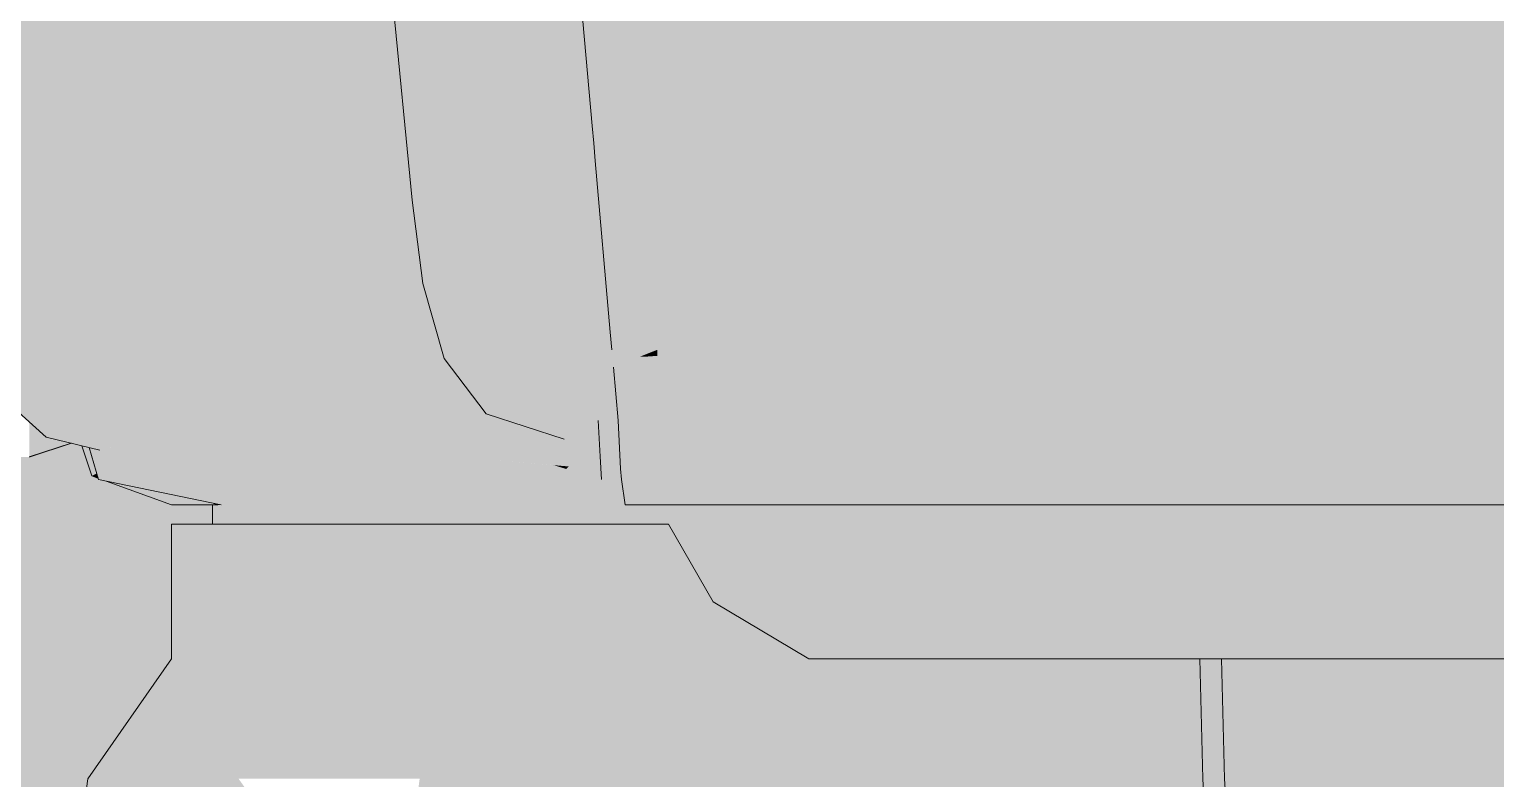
# Model space of a CAD drawing. Header units: millimetres. Extents: x 365175 to 2667127, y -330297 to -162108.
# Drawn here: x 1650655.2 to 1650991.1, y -326360.7 to -326189 of the extents above; entities that cross this region are included whole.
import ezdxf

# ---------------------------------------------------------------- set-up
doc = ezdxf.new("R2010")
doc.units = ezdxf.units.MM
doc.header["$MEASUREMENT"] = 0
doc.layers.add('Cars', color=7, linetype='Continuous')

# ---------------------------------------------------------------- blocks, each defined once
blk = doc.blocks.new('Élément de coupe_76_1', base_point=(1275690.65, -327096.82))
at = {"layer": 'Cars', "linetype": 'Continuous', "lineweight": 0, "true_color": 0x000000}
for points in [[(1650732.73, -326123.39), (1650732.82, -326124.42), (1650741.03, -326208.75), (1650741.03, -326084.59)], [(1650741.03, -326084.59), (1650741.03, -326208.75), (1650742.91, -326228.12), (1650745.37, -326247.26), (1650745.44, -326247.51), (1650768.53, -326084.59)], [(1650768.53, -326084.59), (1650745.44, -326247.51), (1650750.3, -326264.46), (1650759.87, -326277.09), (1650764.53, -326278.61), (1650785.56, -326278.61)], [(1650785.59, -326278.61), (1650768.55, -326084.41), (1650768.53, -326084.59)], [(1650785.59, -326278.61), (1650768.53, -326084.59), (1650785.56, -326278.61)], [(1650781.72, -326183.09), (1650768.55, -326084.41), (1650785.59, -326278.61)], [(1650772.11, -326124.99), (1650777.7, -326188.67), (1650779.64, -326188.57), (1650778.05, -326192.74), (1650780.51, -326220.7), (1650782.43, -326220.61), (1650780.86, -326224.74), (1650784.66, -326268.07), (1650785.16, -326268.05), (1650781.72, -326183.09), (1650773.48, -326121.37)], [(1650669.62, -326124.41), (1650648.58, -326124.39), (1650648.76, -326228.41)], [(1650669.62, -326124.41), (1650648.58, -326124.39), (1650648.76, -326228.41)], [(1650670.37, -326228.43), (1650669.62, -326124.41), (1650648.76, -326228.41)], [(1650670.37, -326228.43), (1650669.62, -326124.41), (1650648.76, -326228.41)], [(1650670.37, -326228.43), (1650693.84, -326124.43), (1650669.62, -326124.41)], [(1650694.19, -326228.46), (1650693.84, -326124.43), (1650670.37, -326228.43)], [(1650694.19, -326228.46), (1650730.53, -326124.49), (1650693.84, -326124.43)], [(1650694.19, -326228.46), (1650740.84, -326228.55), (1650730.53, -326124.49)], [(1650730.53, -326124.49), (1650742.91, -326228.12), (1650732.82, -326124.42)], [(1650742.91, -326228.12), (1650730.53, -326124.49), (1650740.84, -326228.55)], [(1650784.53, -326215.09), (1650781.72, -326183.09), (1650785.59, -326278.61)], [(1650781.72, -326183.09), (1650785.16, -326268.05), (1650785.41, -326268.05), (1650784.53, -326215.09)], [(1650782.07, -326187.1), (1650784.18, -326211.09), (1650799.12, -326187.1)], [(1650799.12, -326187.1), (1650784.18, -326211.09), (1650799.12, -326211.09)], [(1650912.88, -326187.1), (1650799.12, -326211.09), (1650912.88, -326211.09)], [(1650912.88, -326187.1), (1650799.12, -326187.1), (1650799.12, -326211.09)], [(1650912.88, -326211.09), (1651001.66, -326211.09), (1650997.47, -326187.1)], [(1650912.88, -326211.09), (1650997.47, -326187.1), (1650912.88, -326187.1)], [(1650778.05, -326192.74), (1650778.15, -326193.94), (1650780.25, -326217.92), (1650780.51, -326220.7)], [(1650784.18, -326211.09), (1650799.12, -326215.09), (1650799.12, -326211.09)], [(1650784.18, -326211.09), (1650799.12, -326215.09), (1650799.12, -326211.09)], [(1650784.53, -326215.09), (1650799.12, -326215.09), (1650784.18, -326211.09)], [(1650784.53, -326215.09), (1650799.12, -326215.09), (1650784.18, -326211.09)], [(1650912.88, -326211.09), (1650799.12, -326211.09), (1650912.88, -326215.09)], [(1650912.88, -326211.09), (1650799.12, -326211.09), (1650912.88, -326215.09)], [(1650799.12, -326211.09), (1650799.12, -326215.09), (1650912.88, -326215.09)], [(1650799.12, -326211.09), (1650799.12, -326215.09), (1650912.88, -326215.09)], [(1650912.88, -326215.09), (1651001.66, -326211.09), (1650912.88, -326211.09)], [(1650912.88, -326215.09), (1651001.66, -326211.09), (1650912.88, -326211.09)], [(1650912.88, -326215.09), (1651002.32, -326215.09), (1651001.66, -326211.09)], [(1650912.88, -326215.09), (1651002.32, -326215.09), (1651001.66, -326211.09)], [(1650788.68, -326262.42), (1650784.53, -326215.09), (1650785.59, -326278.61)], [(1650784.88, -326219.1), (1650799.12, -326215.09), (1650784.53, -326215.09)], [(1650785.59, -326278.61), (1650788.68, -326262.42), (1650784.53, -326215.09), (1650785.41, -326268.05), (1650786.55, -326268.01), (1650785.46, -326270.88)], [(1650784.67, -326216.7), (1650793.41, -326216.7), (1650799.12, -326215.09), (1650784.53, -326215.09)], [(1650799.12, -326219.1), (1650799.12, -326215.09), (1650784.88, -326219.1)], [(1650793.41, -326216.7), (1650795.9, -326216.7), (1650799.12, -326216.48), (1650799.12, -326215.09)], [(1650912.88, -326219.1), (1650912.88, -326215.09), (1650799.12, -326219.1)], [(1650912.88, -326215.09), (1650799.12, -326215.09), (1650799.12, -326219.1)], [(1650799.12, -326216.48), (1650873.47, -326216.48), (1650912.88, -326215.09), (1650799.12, -326215.09)], [(1650873.47, -326216.48), (1650909.78, -326216.48), (1650912.88, -326216.36), (1650912.88, -326215.09)], [(1650912.88, -326219.1), (1651002.88, -326219.1), (1651002.32, -326215.09)], [(1650912.88, -326219.1), (1651002.32, -326215.09), (1650912.88, -326215.09)], [(1650912.88, -326216.36), (1650974.1, -326216.36), (1651002.32, -326215.09), (1650912.88, -326215.09)], [(1650974.1, -326216.36), (1651002.49, -326216.36), (1651002.32, -326215.09)], [(1650799.12, -326219.1), (1650784.88, -326219.1), (1650788.33, -326258.41)], [(1650799.12, -326219.1), (1650788.33, -326258.41), (1650799.12, -326258.41)], [(1650912.88, -326258.41), (1650912.88, -326219.1), (1650799.12, -326258.41)], [(1650799.12, -326219.1), (1650799.12, -326258.41), (1650912.88, -326219.1)], [(1651008, -326258.41), (1651002.88, -326219.1), (1650912.88, -326258.41)], [(1651002.88, -326219.1), (1650912.88, -326219.1), (1650912.88, -326258.41)], [(1650780.95, -326225.86), (1650784.61, -326267.52), (1650784.66, -326268.07), (1650780.86, -326224.74)], [(1650784.61, -326267.52), (1650780.96, -326225.94), (1650784.41, -326265.25)], [(1650670.37, -326228.43), (1650648.76, -326228.41), (1650650.65, -326248.42)], [(1650670.37, -326228.43), (1650648.76, -326228.41), (1650650.65, -326248.42)], [(1650672.41, -326248.48), (1650670.37, -326228.43), (1650650.65, -326248.42)], [(1650672.41, -326248.48), (1650670.37, -326228.43), (1650650.65, -326248.42)], [(1650672.41, -326248.48), (1650694.19, -326228.46), (1650670.37, -326228.43)], [(1650672.41, -326248.48), (1650694.19, -326228.46), (1650670.37, -326228.43)], [(1650672.41, -326248.48), (1650697, -326248.55), (1650694.19, -326228.46)], [(1650672.41, -326248.48), (1650697, -326248.55), (1650694.19, -326228.46)], [(1650740.84, -326228.55), (1650694.19, -326228.46), (1650697, -326248.55)], [(1650740.84, -326228.55), (1650697, -326248.55), (1650743.39, -326248.66)], [(1650740.84, -326228.55), (1650745.37, -326247.26), (1650742.91, -326228.12)], [(1650743.39, -326248.66), (1650745.37, -326247.26), (1650740.84, -326228.55)], [(1650750.3, -326264.46), (1650745.37, -326247.26), (1650743.39, -326248.66)], [(1650650.65, -326248.42), (1650638.11, -326248.3), (1650655.74, -326267.98)], [(1650650.65, -326248.42), (1650638.11, -326248.3), (1650655.74, -326267.98)], [(1650638.11, -326248.3), (1650642.71, -326267.7), (1650655.74, -326267.98)], [(1650638.11, -326248.3), (1650642.71, -326267.7), (1650655.74, -326267.98)], [(1650650.65, -326248.42), (1650655.74, -326267.98), (1650672.41, -326248.48)], [(1650650.65, -326248.42), (1650655.74, -326267.98), (1650672.41, -326248.48)], [(1650672.41, -326248.48), (1650655.74, -326267.98), (1650678.11, -326268.08)], [(1650672.41, -326248.48), (1650655.74, -326267.98), (1650678.11, -326268.08)], [(1650678.11, -326268.08), (1650697, -326248.55), (1650672.41, -326248.48)], [(1650678.11, -326268.08), (1650697, -326248.55), (1650672.41, -326248.48)], [(1650703.74, -326268.09), (1650697, -326248.55), (1650678.11, -326268.08)], [(1650703.74, -326268.09), (1650697, -326248.55), (1650678.11, -326268.08)], [(1650743.39, -326248.66), (1650697, -326248.55), (1650703.74, -326268.09)], [(1650743.39, -326248.66), (1650703.74, -326268.09), (1650748.65, -326268.15)], [(1650748.65, -326268.15), (1650750.3, -326264.46), (1650743.39, -326248.66)], [(1650799.12, -326258.41), (1650788.33, -326258.41), (1650799.12, -326262.42)], [(1650799.12, -326258.41), (1650788.33, -326258.41), (1650799.12, -326262.42)], [(1650788.33, -326258.41), (1650788.68, -326262.42), (1650799.12, -326262.42)], [(1650788.33, -326258.41), (1650788.68, -326262.42), (1650799.12, -326262.42)], [(1650912.88, -326258.41), (1650799.12, -326258.41), (1650912.88, -326262.42)], [(1650912.88, -326258.41), (1650799.12, -326258.41), (1650912.88, -326262.42)], [(1650799.12, -326258.41), (1650799.12, -326262.42), (1650912.88, -326262.42)], [(1650799.12, -326258.41), (1650799.12, -326262.42), (1650912.88, -326262.42)], [(1651008.47, -326262.42), (1651008, -326258.41), (1650912.88, -326262.42)], [(1651008.47, -326262.42), (1651008, -326258.41), (1650912.88, -326262.42)], [(1650912.88, -326262.42), (1651008, -326258.41), (1650912.88, -326258.41)], [(1650912.88, -326262.42), (1651008, -326258.41), (1650912.88, -326258.41)], [(1650759.87, -326277.09), (1650750.3, -326264.46), (1650748.65, -326268.15)], [(1650785.59, -326278.61), (1650790.1, -326278.61), (1650788.68, -326262.42)], [(1650785.59, -326278.61), (1650790.1, -326278.61), (1650788.68, -326262.42)], [(1650799.12, -326262.42), (1650788.68, -326262.42), (1650789.03, -326266.42)], [(1650788.82, -326264.05), (1650795.02, -326264.04), (1650799.12, -326262.42), (1650788.68, -326262.42)], [(1650799.12, -326266.42), (1650799.12, -326262.42), (1650789.03, -326266.42)], [(1650795.02, -326264.04), (1650795.89, -326264.04), (1650799.12, -326263.81), (1650799.12, -326262.42)], [(1650912.88, -326262.42), (1650799.12, -326266.42), (1650912.88, -326266.42)], [(1650912.88, -326262.42), (1650799.12, -326262.42), (1650799.12, -326266.42)], [(1650799.12, -326263.81), (1650873.44, -326263.8), (1650912.88, -326262.42), (1650799.12, -326262.42)], [(1650873.44, -326263.8), (1650909.78, -326263.8), (1650912.88, -326263.68), (1650912.88, -326262.42)], [(1651008.82, -326266.42), (1651008.47, -326262.42), (1650912.88, -326266.42)], [(1650912.88, -326266.42), (1651008.47, -326262.42), (1650912.88, -326262.42)], [(1650912.88, -326263.68), (1650978.31, -326263.68), (1651008.47, -326262.42), (1650912.88, -326262.42)], [(1650978.31, -326263.68), (1651008.58, -326263.68), (1651008.47, -326262.42)], [(1650655.74, -326267.98), (1650642.71, -326267.7), (1650659.11, -326282.43)], [(1650655.74, -326267.98), (1650642.71, -326267.7), (1650659.11, -326282.43)], [(1650655.74, -326267.98), (1650672.84, -326282.54), (1650678.11, -326268.08)], [(1650655.74, -326267.98), (1650672.84, -326282.54), (1650678.11, -326268.08)], [(1650655.74, -326267.98), (1650659.11, -326282.43), (1650672.84, -326282.54)], [(1650655.74, -326267.98), (1650659.11, -326282.43), (1650672.84, -326282.54)], [(1650678.11, -326268.08), (1650672.84, -326282.54), (1650696.06, -326282.58)], [(1650678.11, -326268.08), (1650672.84, -326282.54), (1650696.06, -326282.58)], [(1650678.11, -326268.08), (1650696.06, -326282.58), (1650703.74, -326268.09)], [(1650678.11, -326268.08), (1650696.06, -326282.58), (1650703.74, -326268.09)], [(1650696.06, -326282.58), (1650722.48, -326282.54), (1650703.74, -326268.09)], [(1650696.06, -326282.58), (1650722.48, -326282.54), (1650703.74, -326268.09)], [(1650703.74, -326268.09), (1650722.48, -326282.54), (1650748.65, -326268.15)], [(1650703.74, -326268.09), (1650722.48, -326282.54), (1650748.65, -326268.15)], [(1650790.1, -326278.61), (1650799.12, -326266.42), (1650789.03, -326266.42)], [(1650799.12, -326266.42), (1650790.1, -326278.61), (1650799.12, -326278.61)], [(1650799.12, -326278.61), (1650912.88, -326278.61), (1650799.12, -326266.42)], [(1650799.12, -326266.42), (1650912.88, -326278.61), (1650912.88, -326266.42)], [(1650912.88, -326278.61), (1651009.73, -326278.61), (1651008.82, -326266.42)], [(1651008.82, -326266.42), (1650912.88, -326266.42), (1650912.88, -326278.61)], [(1650748.65, -326268.15), (1650722.48, -326282.54), (1650759.08, -326282.6)], [(1650748.65, -326268.15), (1650722.48, -326282.54), (1650759.08, -326282.6)], [(1650759.08, -326282.6), (1650759.87, -326277.09), (1650748.65, -326268.15)], [(1650785.29, -326271.32), (1650785.01, -326272.06), (1650785.59, -326278.61)], [(1650785.46, -326270.88), (1650785.29, -326271.32), (1650785.59, -326278.61)], [(1650785.02, -326272.19), (1650785.11, -326273.26), (1650785.59, -326278.61)], [(1650759.87, -326277.09), (1650759.08, -326282.6), (1650778.81, -326289.16), (1650778.63, -326288.24)], [(1650759.87, -326277.09), (1650778.63, -326288.24), (1650777.77, -326282.94)], [(1650659.11, -326282.43), (1650655.23, -326278.94), (1650655.24, -326286.99), (1650664.83, -326283.83)], [(1650659.11, -326282.43), (1650655.23, -326278.94), (1650655.24, -326286.99), (1650664.83, -326283.83)], [(1650764.53, -326278.61), (1650777.77, -326282.94), (1650778.63, -326288.24), (1650778.81, -326289.16), (1650775.3, -326288.86), (1650786.33, -326292.15), (1650785.56, -326278.61)], [(1650785.56, -326278.61), (1650785.84, -326283.64), (1650786.03, -326286.84), (1650785.59, -326278.61)], [(1650785.58, -326278.61), (1650785.85, -326283.76), (1650786.03, -326286.84)], [(1650785.59, -326278.61), (1650786.03, -326286.84), (1650786.19, -326289.7), (1650790.1, -326278.61)], [(1650785.59, -326278.61), (1650786.03, -326286.84), (1650786.19, -326289.7), (1650790.1, -326278.61)], [(1650790.1, -326278.61), (1650786.19, -326289.7), (1650786.19, -326289.72), (1650790.69, -326289.72)], [(1650790.1, -326278.61), (1650786.19, -326289.7), (1650786.19, -326289.72), (1650790.69, -326289.72)], [(1650790.87, -326292.15), (1650799.12, -326278.61), (1650790.1, -326278.61)], [(1650790.1, -326278.61), (1650790.69, -326289.72), (1650790.87, -326292.15)], [(1650790.1, -326278.61), (1650790.69, -326289.72), (1650790.87, -326292.15)], [(1650799.12, -326278.61), (1650790.87, -326292.15), (1650799.12, -326292.15)], [(1650912.88, -326278.61), (1650799.12, -326278.61), (1650912.88, -326292.15)], [(1650799.12, -326278.61), (1650799.12, -326292.15), (1650912.88, -326292.15)], [(1650912.88, -326292.15), (1651010.41, -326292.15), (1651009.73, -326278.61)], [(1650912.88, -326292.15), (1651009.73, -326278.61), (1650912.88, -326278.61)], [(1650664.83, -326283.83), (1650655.37, -326286.95), (1650655.54, -326286.95), (1650664.93, -326283.85)], [(1650664.83, -326283.83), (1650655.37, -326286.95), (1650655.54, -326286.95), (1650664.93, -326283.85)], [(1650655.42, -326286.99), (1650669.56, -326291.32), (1650667.24, -326284.42), (1650664.93, -326283.85)], [(1650655.42, -326286.99), (1650669.56, -326291.32), (1650667.24, -326284.42), (1650664.93, -326283.85)], [(1650672.76, -326285.29), (1650659.11, -326282.43), (1650671.39, -326285.43)], [(1650672.76, -326285.29), (1650659.11, -326282.43), (1650671.39, -326285.43)], [(1650672.84, -326282.54), (1650659.11, -326282.43), (1650672.76, -326285.29), (1650676.08, -326283.71), (1650676.55, -326283.76)], [(1650672.84, -326282.54), (1650659.11, -326282.43), (1650672.76, -326285.29), (1650676.08, -326283.71), (1650676.55, -326283.76)], [(1650667.24, -326284.42), (1650669.56, -326291.32), (1650670.68, -326290.79), (1650668.96, -326284.84)], [(1650667.24, -326284.42), (1650669.56, -326291.32), (1650670.68, -326290.79), (1650668.96, -326284.84)], [(1650671.39, -326285.43), (1650668.96, -326284.84), (1650671.07, -326292.15), (1650678.46, -326292.15), (1650672.74, -326285.29)], [(1650671.39, -326285.43), (1650668.96, -326284.84), (1650671.07, -326292.15), (1650678.46, -326292.15), (1650672.74, -326285.29)], [(1650678.46, -326292.15), (1650676.08, -326283.71), (1650672.75, -326285.3)], [(1650678.46, -326292.15), (1650676.08, -326283.71), (1650672.75, -326285.3)], [(1650696.06, -326282.58), (1650672.84, -326282.54), (1650676.55, -326283.76), (1650684.03, -326283.72), (1650696.04, -326284.09)], [(1650696.06, -326282.58), (1650672.84, -326282.54), (1650676.55, -326283.76), (1650684.03, -326283.72), (1650696.04, -326284.09)], [(1650676.08, -326283.71), (1650678.46, -326292.15), (1650699.53, -326292.15), (1650684.03, -326283.72), (1650676.55, -326283.76)], [(1650676.08, -326283.71), (1650678.46, -326292.15), (1650699.53, -326292.15), (1650684.03, -326283.72), (1650676.55, -326283.76)], [(1650696.04, -326284.09), (1650684.03, -326283.72), (1650699.53, -326292.15), (1650699.53, -326284.1)], [(1650696.04, -326284.09), (1650684.03, -326283.72), (1650699.53, -326292.15), (1650699.53, -326284.1)], [(1650696.06, -326282.58), (1650696.04, -326284.09), (1650699.53, -326284.1), (1650701.98, -326284.37)], [(1650696.06, -326282.58), (1650696.04, -326284.09), (1650699.53, -326284.1), (1650701.98, -326284.37)], [(1650722.48, -326282.54), (1650696.06, -326282.58), (1650701.98, -326284.37), (1650721.88, -326286.03)], [(1650722.48, -326282.54), (1650696.06, -326282.58), (1650701.98, -326284.37), (1650721.88, -326286.03)], [(1650699.53, -326284.1), (1650699.53, -326292.15), (1650741.03, -326292.15), (1650722.28, -326286.03), (1650721.88, -326286.03), (1650701.98, -326284.37)], [(1650699.53, -326284.1), (1650699.53, -326292.15), (1650741.03, -326292.15), (1650722.28, -326286.03), (1650721.88, -326286.03), (1650701.98, -326284.37)], [(1650722.48, -326282.54), (1650721.88, -326286.03), (1650741.03, -326286.41), (1650744.35, -326286.65)], [(1650722.48, -326282.54), (1650721.88, -326286.03), (1650741.03, -326286.41), (1650744.35, -326286.65)], [(1650759.08, -326282.6), (1650722.48, -326282.54), (1650744.35, -326286.65), (1650761.84, -326287.67)], [(1650759.08, -326282.6), (1650722.48, -326282.54), (1650744.35, -326286.65), (1650761.84, -326287.67)], [(1650759.08, -326282.6), (1650761.84, -326287.67), (1650778.81, -326289.16)], [(1650759.08, -326282.6), (1650761.84, -326287.67), (1650778.81, -326289.16)], [(1650650.37, -326286.95), (1650650.37, -326298.67), (1650655.42, -326286.99), (1650655.24, -326286.99)], [(1650650.37, -326286.95), (1650650.37, -326298.67), (1650655.42, -326286.99), (1650655.24, -326286.99)], [(1650655.42, -326286.99), (1650650.37, -326298.67), (1650657.85, -326295.3)], [(1650655.42, -326286.99), (1650650.37, -326298.67), (1650657.85, -326295.3)], [(1650655.37, -326286.95), (1650655.25, -326286.99), (1650655.42, -326286.99), (1650655.54, -326286.95)], [(1650655.37, -326286.95), (1650655.25, -326286.99), (1650655.42, -326286.99), (1650655.54, -326286.95)], [(1650669.56, -326291.32), (1650655.42, -326286.99), (1650657.85, -326295.3)], [(1650669.56, -326291.32), (1650655.42, -326286.99), (1650657.85, -326295.3)], [(1650741.03, -326286.41), (1650722.28, -326286.03), (1650741.03, -326292.15)], [(1650741.03, -326286.41), (1650722.28, -326286.03), (1650741.03, -326292.15)], [(1650741.03, -326292.15), (1650786.33, -326292.15), (1650775.3, -326288.86), (1650761.84, -326287.67), (1650744.35, -326286.65), (1650741.03, -326286.41)], [(1650744.35, -326286.65), (1650741.03, -326286.41), (1650741.03, -326292.15), (1650776, -326292.15), (1650778.26, -326289.74), (1650775.3, -326288.86), (1650761.84, -326287.67)], [(1650669.56, -326291.32), (1650657.85, -326295.3), (1650661.4, -326300.66)], [(1650669.56, -326291.32), (1650657.85, -326295.3), (1650661.4, -326300.66)], [(1650661.4, -326300.66), (1650687.81, -326297.95), (1650672.87, -326292.52), (1650671.07, -326292.15), (1650670.98, -326291.83), (1650669.56, -326291.32)], [(1650661.4, -326300.66), (1650687.81, -326297.95), (1650672.87, -326292.52), (1650671.07, -326292.15), (1650670.98, -326291.83), (1650669.56, -326291.32)], [(1650670.68, -326290.79), (1650669.56, -326291.32), (1650670.96, -326291.79)], [(1650670.68, -326290.79), (1650669.56, -326291.32), (1650670.96, -326291.79)], [(1650670.96, -326291.79), (1650669.56, -326291.32), (1650670.98, -326291.83)], [(1650670.96, -326291.79), (1650669.56, -326291.32), (1650670.98, -326291.83)], [(1650778.81, -326289.16), (1650775.3, -326288.86), (1650778.26, -326289.74)], [(1650786.19, -326289.73), (1650791.03, -326293.23), (1650790.87, -326292.15), (1650790.69, -326289.72)], [(1650786.19, -326289.73), (1650791.03, -326293.23), (1650790.87, -326292.15), (1650790.69, -326289.72)], [(1650786.19, -326289.73), (1650786.19, -326289.8), (1650786.88, -326293.46), (1650791.06, -326293.45), (1650791.03, -326293.23)], [(1650786.19, -326289.73), (1650786.19, -326289.8), (1650786.88, -326293.46), (1650791.06, -326293.45), (1650791.03, -326293.23)], [(1650786.19, -326289.81), (1650786.2, -326289.83), (1650787.42, -326297.96), (1650786.88, -326293.46)], [(1650786.19, -326289.81), (1650786.2, -326289.83), (1650787.42, -326297.96), (1650786.88, -326293.46)], [(1650787.42, -326297.96), (1650786.2, -326289.83), (1650786.33, -326292.15)], [(1650786.25, -326290.86), (1650786.46, -326292.84), (1650787.42, -326297.96), (1650786.2, -326289.83)], [(1650671.07, -326292.15), (1650706.78, -326297.96), (1650678.46, -326292.15)], [(1650671.07, -326292.15), (1650706.78, -326297.96), (1650678.46, -326292.15)], [(1650699.23, -326297.96), (1650706.78, -326297.96), (1650671.07, -326292.15)], [(1650699.23, -326297.96), (1650706.78, -326297.96), (1650671.07, -326292.15)], [(1650672.87, -326292.52), (1650687.81, -326297.95), (1650689.44, -326297.96), (1650673.62, -326292.68)], [(1650672.87, -326292.52), (1650687.81, -326297.95), (1650689.44, -326297.96), (1650673.62, -326292.68)], [(1650684.57, -326294.94), (1650673.62, -326292.68), (1650689.44, -326297.96)], [(1650684.57, -326294.94), (1650673.62, -326292.68), (1650689.44, -326297.96)], [(1650678.46, -326292.15), (1650725.45, -326297.96), (1650699.53, -326292.15)], [(1650678.46, -326292.15), (1650725.45, -326297.96), (1650699.53, -326292.15)], [(1650678.46, -326292.15), (1650706.78, -326297.96), (1650725.45, -326297.96)], [(1650678.46, -326292.15), (1650706.78, -326297.96), (1650725.45, -326297.96)], [(1650684.57, -326294.94), (1650689.44, -326297.96), (1650698.44, -326297.96), (1650697.53, -326297.61)], [(1650684.57, -326294.94), (1650689.44, -326297.96), (1650698.44, -326297.96), (1650697.53, -326297.61)], [(1650741.03, -326292.15), (1650699.53, -326292.15), (1650725.45, -326297.96)], [(1650741.03, -326292.15), (1650699.53, -326292.15), (1650725.45, -326297.96)], [(1650741.03, -326292.15), (1650725.45, -326297.96), (1650763.64, -326297.96)], [(1650741.03, -326292.15), (1650725.45, -326297.96), (1650763.64, -326297.96)], [(1650763.64, -326297.96), (1650786.33, -326292.15), (1650741.03, -326292.15)], [(1650763.64, -326297.96), (1650786.33, -326292.15), (1650741.03, -326292.15)], [(1650763.64, -326297.96), (1650787.42, -326297.96), (1650786.33, -326292.15)], [(1650763.64, -326297.96), (1650787.42, -326297.96), (1650786.33, -326292.15)], [(1650786.88, -326293.46), (1650787.42, -326297.96), (1650791.1, -326293.71), (1650791.06, -326293.45)], [(1650786.88, -326293.46), (1650787.42, -326297.96), (1650791.1, -326293.71), (1650791.06, -326293.45)], [(1650787.42, -326297.96), (1650791.73, -326297.96), (1650791.1, -326293.71)], [(1650787.42, -326297.96), (1650791.73, -326297.96), (1650791.1, -326293.71)], [(1650790.87, -326292.15), (1650799.12, -326297.96), (1650799.12, -326292.15)], [(1650790.87, -326292.15), (1650799.12, -326297.96), (1650799.12, -326292.15)], [(1650799.12, -326297.96), (1650790.87, -326292.15), (1650791.73, -326297.96)], [(1650799.12, -326297.96), (1650790.87, -326292.15), (1650791.73, -326297.96)], [(1650799.12, -326292.15), (1650912.88, -326297.96), (1650912.88, -326292.15)], [(1650799.12, -326292.15), (1650912.88, -326297.96), (1650912.88, -326292.15)], [(1650799.12, -326297.96), (1650912.88, -326297.96), (1650799.12, -326292.15)], [(1650799.12, -326297.96), (1650912.88, -326297.96), (1650799.12, -326292.15)], [(1650912.88, -326292.15), (1650912.88, -326297.96), (1651010.41, -326292.15)], [(1650912.88, -326292.15), (1650912.88, -326297.96), (1651010.41, -326292.15)], [(1651010.41, -326292.15), (1650912.88, -326297.96), (1651011.17, -326297.96)], [(1651010.41, -326292.15), (1650912.88, -326297.96), (1651011.17, -326297.96)], [(1650661.4, -326300.66), (1650657.85, -326295.3), (1650650.37, -326298.67)], [(1650661.4, -326300.66), (1650657.85, -326295.3), (1650650.37, -326298.67)], [(1650661.4, -326300.66), (1650687.81, -326304.41), (1650687.81, -326302.39), (1650688.75, -326302.39), (1650687.81, -326297.95)], [(1650661.4, -326300.66), (1650687.81, -326304.41), (1650687.81, -326302.39), (1650688.75, -326302.39), (1650687.81, -326297.95)], [(1650689.44, -326297.96), (1650687.81, -326297.95), (1650688.75, -326302.39), (1650691.9, -326302.39), (1650697.22, -326297.96)], [(1650689.44, -326297.96), (1650687.81, -326297.95), (1650688.75, -326302.39), (1650691.9, -326302.39), (1650697.22, -326297.96)], [(1650697.22, -326297.96), (1650691.9, -326302.39), (1650697.24, -326302.38), (1650697.24, -326297.96)], [(1650697.22, -326297.96), (1650691.9, -326302.39), (1650697.24, -326302.38), (1650697.24, -326297.96)], [(1650697.24, -326297.96), (1650698.44, -326302.38), (1650698.44, -326297.96)], [(1650697.24, -326297.96), (1650698.44, -326302.38), (1650698.44, -326297.96)], [(1650697.24, -326302.38), (1650698.44, -326302.38), (1650697.24, -326297.96)], [(1650697.24, -326302.38), (1650698.44, -326302.38), (1650697.24, -326297.96)], [(1650699.23, -326297.96), (1650697.53, -326297.61), (1650698.44, -326297.96)], [(1650699.23, -326297.96), (1650697.53, -326297.61), (1650698.44, -326297.96)], [(1650699.23, -326297.96), (1650698.44, -326302.38), (1650706.78, -326302.39)], [(1650699.23, -326297.96), (1650698.44, -326302.38), (1650706.78, -326302.39)], [(1650699.23, -326297.96), (1650698.44, -326297.96), (1650698.44, -326302.38)], [(1650699.23, -326297.96), (1650698.44, -326297.96), (1650698.44, -326302.38)], [(1650706.78, -326297.96), (1650699.23, -326297.96), (1650706.78, -326302.39)], [(1650706.78, -326297.96), (1650699.23, -326297.96), (1650706.78, -326302.39)], [(1650725.51, -326302.39), (1650725.45, -326297.96), (1650706.78, -326302.39)], [(1650725.51, -326302.39), (1650725.45, -326297.96), (1650706.78, -326302.39)], [(1650706.78, -326297.96), (1650706.78, -326302.39), (1650725.45, -326297.96)], [(1650706.78, -326297.96), (1650706.78, -326302.39), (1650725.45, -326297.96)], [(1650763.64, -326297.96), (1650725.45, -326297.96), (1650725.51, -326302.39)], [(1650763.64, -326297.96), (1650725.45, -326297.96), (1650725.51, -326302.39)], [(1650763.64, -326297.96), (1650725.51, -326302.39), (1650763.64, -326302.39)], [(1650763.64, -326297.96), (1650725.51, -326302.39), (1650763.64, -326302.39)], [(1650787.42, -326297.96), (1650763.64, -326302.39), (1650787.42, -326302.38)], [(1650787.42, -326297.96), (1650763.64, -326302.39), (1650787.42, -326302.38)], [(1650787.42, -326297.96), (1650763.64, -326297.96), (1650763.64, -326302.39)], [(1650787.42, -326297.96), (1650763.64, -326297.96), (1650763.64, -326302.39)], [(1650787.42, -326302.38), (1650791.73, -326297.96), (1650787.42, -326297.96)], [(1650787.42, -326302.38), (1650791.73, -326297.96), (1650787.42, -326297.96)], [(1650787.42, -326302.38), (1650791.77, -326302.38), (1650791.73, -326297.96)], [(1650787.42, -326302.38), (1650791.77, -326302.38), (1650791.73, -326297.96)], [(1650791.73, -326297.96), (1650791.77, -326302.38), (1650791.79, -326302.38), (1650799.12, -326297.96)], [(1650791.73, -326297.96), (1650791.77, -326302.38), (1650791.79, -326302.38), (1650799.12, -326297.96)], [(1650791.79, -326302.38), (1650799.12, -326302.39), (1650801.67, -326302.39), (1650799.12, -326297.96)], [(1650791.79, -326302.38), (1650799.12, -326302.39), (1650801.67, -326302.39), (1650799.12, -326297.96)], [(1650799.12, -326297.96), (1650801.67, -326302.39), (1650912.88, -326297.96)], [(1650799.12, -326297.96), (1650801.67, -326302.39), (1650912.88, -326297.96)], [(1650811.92, -326320.21), (1650912.88, -326297.96), (1650801.67, -326302.39)], [(1650811.92, -326320.21), (1650912.88, -326297.96), (1650801.67, -326302.39)], [(1650811.92, -326320.21), (1650923.33, -326333.22), (1650912.88, -326297.96)], [(1650811.92, -326320.21), (1650923.33, -326333.22), (1650912.88, -326297.96)], [(1651273.85, -326297.96), (1650912.88, -326297.96), (1650923.33, -326333.22)], [(1651273.85, -326297.96), (1650912.88, -326297.96), (1650923.33, -326333.22)], [(1650923.33, -326333.22), (1651273.85, -326333.22), (1651273.85, -326297.96)], [(1650923.33, -326333.22), (1651273.85, -326333.22), (1651273.85, -326297.96)], [(1650650.37, -326320.3), (1650662.57, -326304.65), (1650650.37, -326298.67)], [(1650650.37, -326320.3), (1650662.57, -326304.65), (1650650.37, -326298.67)], [(1650650.37, -326298.67), (1650662.57, -326304.65), (1650661.4, -326300.66)], [(1650650.37, -326298.67), (1650662.57, -326304.65), (1650661.4, -326300.66)], [(1650661.4, -326300.66), (1650662.57, -326304.65), (1650687.81, -326304.61), (1650687.81, -326304.41)], [(1650661.4, -326300.66), (1650662.57, -326304.65), (1650687.81, -326304.61), (1650687.81, -326304.41)], [(1650662.57, -326304.65), (1650650.37, -326320.3), (1650662.52, -326320.23)], [(1650662.57, -326304.65), (1650650.37, -326320.3), (1650662.52, -326320.23)], [(1650662.57, -326304.65), (1650662.52, -326320.23), (1650687.81, -326316.16), (1650687.81, -326315.31)], [(1650662.57, -326304.65), (1650662.52, -326320.23), (1650687.81, -326316.16), (1650687.81, -326315.31)], [(1650662.57, -326304.65), (1650687.81, -326315.31), (1650687.81, -326304.61)], [(1650662.57, -326304.65), (1650687.81, -326315.31), (1650687.81, -326304.61)], [(1650689.09, -326320.21), (1650689.37, -326302.39), (1650687.81, -326320.21)], [(1650689.09, -326320.21), (1650689.37, -326302.39), (1650687.81, -326320.21)], [(1650689.37, -326302.39), (1650687.81, -326302.39), (1650687.81, -326320.21)], [(1650689.37, -326302.39), (1650687.81, -326302.39), (1650687.81, -326320.21)], [(1650697.19, -326302.39), (1650689.09, -326320.21), (1650697.19, -326320.21)], [(1650697.19, -326302.39), (1650689.09, -326320.21), (1650697.19, -326320.21)], [(1650697.19, -326302.39), (1650689.37, -326302.39), (1650689.09, -326320.21)], [(1650697.19, -326302.39), (1650689.37, -326302.39), (1650689.09, -326320.21)], [(1650697.19, -326302.39), (1650698.44, -326302.38), (1650689.37, -326302.39)], [(1650697.19, -326302.39), (1650698.44, -326302.38), (1650689.37, -326302.39)], [(1650706.78, -326302.39), (1650698.44, -326302.38), (1650697.19, -326302.39)], [(1650706.78, -326302.39), (1650698.44, -326302.38), (1650697.19, -326302.39)], [(1650722.09, -326302.39), (1650697.19, -326320.21), (1650722.09, -326320.21)], [(1650722.09, -326302.39), (1650697.19, -326320.21), (1650722.09, -326320.21)], [(1650722.09, -326302.39), (1650697.19, -326302.39), (1650697.19, -326320.21)], [(1650722.09, -326302.39), (1650697.19, -326302.39), (1650697.19, -326320.21)], [(1650763.59, -326302.39), (1650722.09, -326320.21), (1650763.59, -326320.21)], [(1650763.59, -326302.39), (1650722.09, -326320.21), (1650763.59, -326320.21)], [(1650763.59, -326302.39), (1650722.09, -326302.39), (1650722.09, -326320.21)], [(1650763.59, -326302.39), (1650722.09, -326302.39), (1650722.09, -326320.21)], [(1650787.42, -326302.38), (1650763.59, -326302.39), (1650789.45, -326302.39)], [(1650787.42, -326302.38), (1650763.59, -326302.39), (1650789.45, -326302.39)], [(1650763.59, -326320.21), (1650799.12, -326320.21), (1650799.12, -326302.39)], [(1650763.59, -326320.21), (1650799.12, -326302.39), (1650791.77, -326302.4), (1650789.45, -326302.39), (1650763.59, -326302.39)], [(1650763.59, -326320.21), (1650799.12, -326302.39), (1650791.77, -326302.4), (1650789.45, -326302.39), (1650763.59, -326302.39)], [(1650799.12, -326302.39), (1650763.59, -326320.21), (1650797.77, -326320.21), (1650799.12, -326319.6)], [(1650791.77, -326302.4), (1650799.12, -326302.39), (1650787.42, -326302.38)], [(1650791.77, -326302.4), (1650799.12, -326302.39), (1650787.42, -326302.38)], [(1650801.67, -326302.39), (1650799.12, -326302.39), (1650799.12, -326320.21)], [(1650811.92, -326320.21), (1650801.67, -326302.39), (1650799.12, -326320.21)], [(1650799.12, -326319.6), (1650799.21, -326319.57), (1650801.67, -326302.39), (1650799.12, -326302.39)], [(1650799.21, -326319.57), (1650811.55, -326319.57), (1650801.67, -326302.39)], [(1650662.52, -326320.23), (1650684.61, -326337.8), (1650685.73, -326336.2), (1650687.81, -326324.26), (1650687.81, -326316.16)], [(1650662.52, -326320.23), (1650684.61, -326337.8), (1650685.73, -326336.2), (1650687.81, -326324.26), (1650687.81, -326316.16)], [(1650659.62, -326333.02), (1650662.52, -326320.23), (1650650.37, -326320.3)], [(1650659.62, -326333.02), (1650662.52, -326320.23), (1650650.37, -326320.3)], [(1650650.37, -326367.28), (1650659.62, -326333.02), (1650650.37, -326320.3)], [(1650650.37, -326367.28), (1650659.62, -326333.02), (1650650.37, -326320.3)], [(1650662.52, -326320.23), (1650659.62, -326333.02), (1650684.35, -326338.18), (1650684.61, -326337.8)], [(1650662.52, -326320.23), (1650659.62, -326333.02), (1650684.35, -326338.18), (1650684.61, -326337.8)], [(1650689.09, -326320.21), (1650687.81, -326333.22), (1650688.89, -326333.22)], [(1650689.09, -326320.21), (1650687.81, -326333.22), (1650688.89, -326333.22)], [(1650687.81, -326320.21), (1650687.81, -326333.22), (1650689.09, -326320.21)], [(1650687.81, -326320.21), (1650687.81, -326333.22), (1650689.09, -326320.21)], [(1650697.19, -326320.21), (1650688.89, -326333.22), (1650697.19, -326333.22)], [(1650697.19, -326320.21), (1650688.89, -326333.22), (1650697.19, -326333.22)], [(1650697.19, -326320.21), (1650689.09, -326320.21), (1650688.89, -326333.22)], [(1650697.19, -326320.21), (1650689.09, -326320.21), (1650688.89, -326333.22)], [(1650722.09, -326320.21), (1650697.19, -326333.22), (1650722.09, -326333.22)], [(1650722.09, -326320.21), (1650697.19, -326333.22), (1650722.09, -326333.22)], [(1650697.19, -326320.21), (1650697.19, -326333.22), (1650722.09, -326320.21)], [(1650697.19, -326320.21), (1650697.19, -326333.22), (1650722.09, -326320.21)], [(1650763.59, -326320.21), (1650722.09, -326333.22), (1650763.59, -326333.22)], [(1650722.09, -326320.21), (1650722.09, -326333.22), (1650763.59, -326320.21)], [(1650722.09, -326320.21), (1650722.09, -326333.22), (1650763.59, -326320.21)], [(1650722.09, -326333.22), (1650762.9, -326333.22), (1650763.59, -326332.16), (1650763.59, -326320.21)], [(1650799.12, -326320.21), (1650763.59, -326333.22), (1650799.12, -326333.22)], [(1650763.59, -326333.22), (1650799.12, -326320.21), (1650763.59, -326320.21)], [(1650763.59, -326332.16), (1650765.81, -326328.85), (1650767.16, -326331.91), (1650793.45, -326322.29), (1650797.77, -326320.21), (1650763.59, -326320.21)], [(1650799.12, -326333.22), (1650833.81, -326333.22), (1650811.92, -326320.21)], [(1650811.92, -326320.21), (1650799.12, -326320.21), (1650799.12, -326333.22)], [(1650833.81, -326333.22), (1650923.33, -326333.22), (1650811.92, -326320.21)], [(1650833.81, -326333.22), (1650923.33, -326333.22), (1650811.92, -326320.21)], [(1650685.73, -326336.2), (1650687.81, -326333.22), (1650687.81, -326324.26)], [(1650685.73, -326336.2), (1650687.81, -326333.22), (1650687.81, -326324.26)], [(1650793.45, -326322.29), (1650767.16, -326331.91), (1650767.56, -326332.79), (1650777.43, -326329.97)], [(1650650.37, -326422.08), (1650659.62, -326333.02), (1650650.37, -326367.28)], [(1650650.37, -326422.08), (1650659.62, -326333.02), (1650650.37, -326367.28)], [(1650659.62, -326333.02), (1650650.37, -326422.08), (1650665.11, -326386.82), (1650668.65, -326360.7), (1650684.35, -326338.18)], [(1650659.62, -326333.02), (1650650.37, -326422.08), (1650665.11, -326386.82), (1650668.65, -326360.7), (1650684.35, -326338.18)], [(1650688.89, -326333.22), (1650668.65, -326360.7), (1650669.97, -326360.7)], [(1650688.89, -326333.22), (1650668.65, -326360.7), (1650669.97, -326360.7)], [(1650688.89, -326333.22), (1650687.81, -326333.22), (1650668.65, -326360.7)], [(1650688.89, -326333.22), (1650687.81, -326333.22), (1650668.65, -326360.7)], [(1650678.27, -326360.7), (1650697.19, -326333.22), (1650669.97, -326360.7)], [(1650678.27, -326360.7), (1650697.19, -326333.22), (1650669.97, -326360.7)], [(1650697.19, -326333.22), (1650688.89, -326333.22), (1650669.97, -326360.7)], [(1650697.19, -326333.22), (1650688.89, -326333.22), (1650669.97, -326360.7)], [(1650703.17, -326360.7), (1650697.19, -326333.22), (1650678.27, -326360.7)], [(1650703.17, -326360.7), (1650697.19, -326333.22), (1650678.27, -326360.7)], [(1650722.09, -326333.22), (1650697.19, -326333.22), (1650703.17, -326360.7)], [(1650722.09, -326333.22), (1650697.19, -326333.22), (1650703.17, -326360.7)], [(1650703.17, -326360.7), (1650744.66, -326360.7), (1650722.09, -326333.22)], [(1650722.09, -326333.22), (1650703.17, -326360.7), (1650713.84, -326360.7), (1650714.44, -326360.44), (1650733.86, -326347.54)], [(1650763.59, -326333.22), (1650722.09, -326333.22), (1650744.66, -326360.7)], [(1650733.86, -326347.54), (1650750.62, -326336.4), (1650762.47, -326333.74), (1650762.9, -326333.22), (1650722.09, -326333.22)], [(1650744.66, -326360.7), (1650799.12, -326360.7), (1650763.59, -326333.22)], [(1650799.12, -326333.22), (1650763.59, -326333.22), (1650799.12, -326360.7)], [(1650799.12, -326360.7), (1650833.81, -326333.22), (1650799.12, -326333.22)], [(1650799.12, -326360.7), (1650912.88, -326360.7), (1650833.81, -326333.22)], [(1650912.88, -326360.7), (1650912.88, -326333.22), (1650833.81, -326333.22)], [(1650924.03, -326360.7), (1650923.33, -326333.22), (1650912.88, -326360.7)], [(1650912.88, -326360.7), (1650923.33, -326333.22), (1650912.88, -326333.22)], [(1650924.03, -326360.7), (1650928.33, -326333.22), (1650923.33, -326333.22)], [(1650929.04, -326360.7), (1650928.33, -326333.22), (1650924.03, -326360.7)], [(1650924.72, -326339.53), (1650925.09, -326353.94), (1650928.33, -326333.22)], [(1650925.09, -326353.94), (1650925.26, -326360.7), (1650929.04, -326360.7), (1650928.33, -326333.22)], [(1650942.11, -326333.22), (1650928.33, -326333.22), (1650929.04, -326360.7)], [(1650943.01, -326360.7), (1650942.11, -326333.22), (1650929.04, -326360.7)], [(1650964.79, -326333.22), (1650942.11, -326333.22), (1650943.01, -326360.7)], [(1650966.01, -326360.7), (1650964.79, -326333.22), (1650943.01, -326360.7)], [(1650978.57, -326333.22), (1650964.79, -326333.22), (1650966.01, -326360.7)], [(1650979.99, -326360.7), (1650978.57, -326333.22), (1650966.01, -326360.7)], [(1651273.85, -326333.22), (1650978.57, -326333.22), (1650979.99, -326360.7)], [(1651273.85, -326360.7), (1651273.85, -326333.22), (1650979.99, -326360.7)], [(1650669.97, -326360.7), (1650664.92, -326388.18), (1650666.34, -326388.18)], [(1650669.97, -326360.7), (1650664.92, -326388.18), (1650666.34, -326388.18)], [(1650669.97, -326360.7), (1650668.65, -326360.7), (1650664.92, -326388.18)], [(1650669.97, -326360.7), (1650668.65, -326360.7), (1650664.92, -326388.18)], [(1650674.63, -326388.18), (1650678.27, -326360.7), (1650666.34, -326388.18)], [(1650674.63, -326388.18), (1650678.27, -326360.7), (1650666.34, -326388.18)], [(1650666.34, -326388.18), (1650678.27, -326360.7), (1650669.97, -326360.7)], [(1650666.34, -326388.18), (1650678.27, -326360.7), (1650669.97, -326360.7)], [(1650699.53, -326388.18), (1650678.27, -326360.7), (1650674.63, -326388.18)], [(1650703.17, -326360.7), (1650678.27, -326360.7), (1650699.53, -326388.18)], [(1650694.35, -326381.48), (1650701.89, -326370.39), (1650703.17, -326360.7), (1650678.27, -326360.7)], [(1650722.69, -326388.18), (1650703.17, -326360.7), (1650699.53, -326388.18)], [(1650741.03, -326388.18), (1650799.12, -326388.18), (1650744.66, -326360.7)], [(1650799.12, -326388.18), (1650799.12, -326360.7), (1650744.66, -326360.7)], [(1650912.88, -326388.18), (1650912.88, -326360.7), (1650799.12, -326388.18)], [(1650912.88, -326360.7), (1650799.12, -326360.7), (1650799.12, -326388.18)], [(1650912.88, -326388.18), (1650924.03, -326360.7), (1650912.88, -326360.7)], [(1650912.88, -326388.18), (1650925.63, -326388.18), (1650924.03, -326360.7)], [(1650926.1, -326391.77), (1650924.03, -326360.7), (1650925.63, -326388.18)], [(1650930.49, -326385.02), (1650924.03, -326360.7), (1650926.1, -326391.77)], [(1650924.03, -326360.7), (1650930.49, -326385.02), (1650929.04, -326360.7)], [(1650925.26, -326360.7), (1650924.72, -326363.32), (1650930.49, -326385.02), (1650929.04, -326360.7)], [(1650930.3, -326381.86), (1650943.01, -326360.7), (1650929.04, -326360.7)], [(1650944.23, -326381.86), (1650943.01, -326360.7), (1650930.3, -326381.86)], [(1650966.01, -326360.7), (1650943.01, -326360.7), (1650944.23, -326381.86)], [(1650966.01, -326360.7), (1650944.23, -326381.86), (1650967.15, -326381.86)], [(1650967.15, -326381.86), (1650979.99, -326360.7), (1650966.01, -326360.7)], [(1650981.07, -326381.86), (1650979.99, -326360.7), (1650967.15, -326381.86)], [(1650981.07, -326381.86), (1651273.85, -326360.7), (1650979.99, -326360.7)]]:
    blk.add_hatch(color=18, dxfattribs=at).paths.add_polyline_path(points)
at = {"layer": 'Cars', "color": 7, "linetype": 'Continuous', "lineweight": 13}
for p, q in [((1650732.82, -326124.42), (1650742.91, -326228.12)), ((1650784.18, -326211.09), (1650782.07, -326187.1)), ((1650784.53, -326215.09), (1650784.18, -326211.09)), ((1650784.88, -326219.1), (1650784.53, -326215.09)), ((1650788.33, -326258.41), (1650784.88, -326219.1)), ((1650745.37, -326247.26), (1650742.91, -326228.12)), ((1650750.3, -326264.46), (1650745.37, -326247.26)), ((1650788.68, -326262.42), (1650788.33, -326258.41)), ((1650759.87, -326277.09), (1650750.3, -326264.46)), ((1650659.11, -326282.43), (1650642.71, -326267.7)), ((1650790.1, -326278.61), (1650789.03, -326266.42)), ((1650759.87, -326277.09), (1650777.77, -326282.94)), ((1650785.56, -326278.61), (1650786.03, -326286.84)), ((1650790.69, -326289.72), (1650790.1, -326278.61)), ((1650664.83, -326283.83), (1650655.24, -326286.99)), ((1650655.42, -326286.99), (1650664.93, -326283.85)), ((1650671.39, -326285.43), (1650659.11, -326282.43)), ((1650669.56, -326291.32), (1650667.24, -326284.42)), ((1650671.07, -326292.15), (1650668.96, -326284.84)), ((1650655.25, -326286.99), (1650655.42, -326286.99)), ((1650786.03, -326286.84), (1650786.33, -326292.15)), ((1650669.56, -326291.32), (1650670.98, -326291.83)), ((1650790.69, -326289.72), (1650790.87, -326292.15)), ((1650699.23, -326297.96), (1650671.07, -326292.15)), ((1650672.87, -326292.52), (1650687.81, -326297.95)), ((1650791.73, -326297.96), (1650790.87, -326292.15)), ((1650689.44, -326297.96), (1650687.81, -326297.95)), ((1650698.44, -326297.96), (1650689.44, -326297.96)), ((1650697.24, -326297.96), (1650697.24, -326302.38)), ((1650697.53, -326297.61), (1650698.44, -326297.96)), ((1650799.12, -326297.96), (1650791.73, -326297.96)), ((1650912.88, -326297.96), (1650799.12, -326297.96)), ((1651011.17, -326297.96), (1650912.88, -326297.96)), ((1650697.24, -326302.38), (1650687.81, -326302.39)), ((1650687.81, -326320.21), (1650687.81, -326302.39)), ((1650697.19, -326302.39), (1650722.09, -326302.39)), ((1650722.09, -326302.39), (1650763.59, -326302.39)), ((1650787.42, -326302.38), (1650763.59, -326302.39)), ((1650789.45, -326302.39), (1650787.42, -326302.38)), ((1650787.42, -326302.38), (1650799.12, -326302.39)), ((1650799.12, -326302.39), (1650801.67, -326302.39)), ((1650801.67, -326302.39), (1650811.92, -326320.21)), ((1650687.81, -326333.22), (1650687.81, -326320.21)), ((1650811.92, -326320.21), (1650833.81, -326333.22)), ((1650668.65, -326360.7), (1650687.81, -326333.22)), ((1650833.81, -326333.22), (1650912.88, -326333.22)), ((1650912.88, -326333.22), (1650923.33, -326333.22)), ((1650923.33, -326333.22), (1650924.03, -326360.7)), ((1650928.33, -326333.22), (1650923.33, -326333.22)), ((1650928.33, -326333.22), (1650929.04, -326360.7)), ((1650928.33, -326333.22), (1650942.11, -326333.22)), ((1650942.11, -326333.22), (1650964.79, -326333.22)), ((1650964.79, -326333.22), (1650978.57, -326333.22)), ((1650978.57, -326333.22), (1651273.85, -326333.22)), ((1650664.92, -326388.18), (1650668.65, -326360.7)), ((1650924.03, -326360.7), (1650925.63, -326388.18)), ((1650929.04, -326360.7), (1650930.3, -326381.86))]:
    blk.add_line(p, q, dxfattribs=at)

msp = doc.modelspace()

# ---------------------------------------------------------------- block references
at = {"layer": 'Cars', "lineweight": 0}
msp.add_blockref('Élément de coupe_76_1', (1275690.645, -327096.824), dxfattribs=at)

doc.saveas('drawing.dxf')
